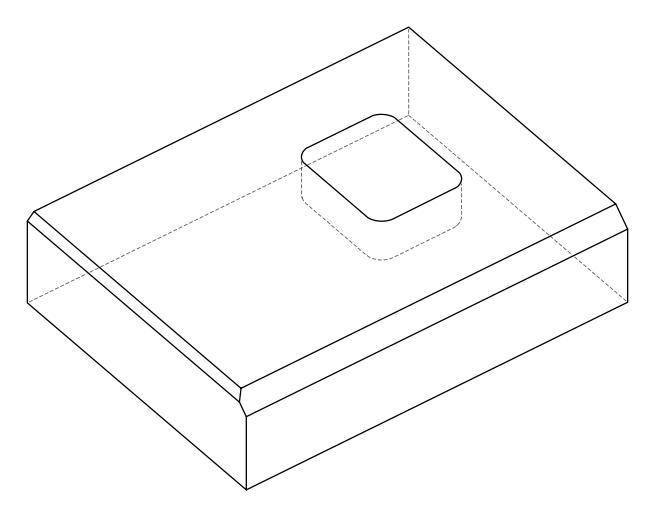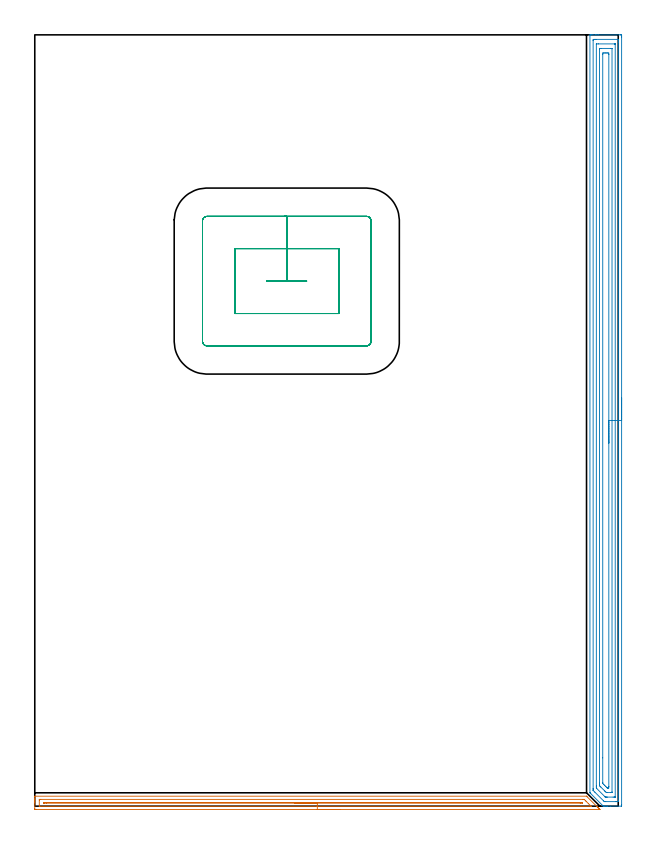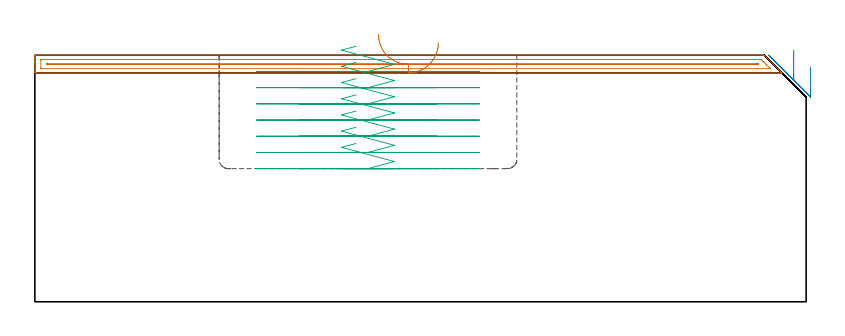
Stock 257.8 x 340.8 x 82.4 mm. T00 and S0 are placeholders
(PLAN: 3 operations, 1 tool changes, 27.5 min)
(1 AREA_MILL | FG_CHAMFER_SURFACE | UGT0205_001 | 6.07 min | 4418 mm3)
(2 AREA_MILL_1 | FG_CHAMFER_SURFACE_1 | UGT0205_001 | 13.89 min | 33266 mm3)
(3 MILL_RECTANGULAR_POCKET | POCKET_RECTANGULAR_STRAIGHT | NXT0201_007 | Follow Part, ap 6.25, ae 75% | 7.57 min | 302389 mm3)
(TOOL UGT0205_001 | Chamfer Mill 20 x 3 x 45 deg. | D20 FL50 Z2)
(TOOL NXT0201_007 | ENDMILL 25mm [R216.25-25050GCK54P 1620] | D25 R3 FL54 Z5)
(OP 1 AREA_MILL)
G17 G21 G94 G90
T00 M6
G54
G17 G0 G90 X134.85 Y-1.5 S1061 M3
G43 Z92.4 H0
Z86.5
G94 G1 X134.812 Z85.628 F250.
X134.698 Z84.764
X134.509 Z83.912
X134.247 Z83.08
X133.913 Z82.274
X133.51 Z81.5
X133.042 Z80.764
X132.51 Z80.072
X131.921 Z79.429
X131.278 Z78.84
X130.586 Z78.308
X129.85 Z77.84
X129.076 Z77.437
X128.27 Z77.103
X127.438 Z76.841
X126.586 Z76.652
X125.722 Z76.538
X124.85 Z76.5
X0.623
X0.287 Y-1.497 Z76.501
X0.01 Y-1.493 Z76.504
X0. Y-1.169 Z76.828
Y1.45 Z79.444
Y1.978 Z79.975
Y2.323 Z80.319
Y2.851 Z80.847
Y3.196 Z81.19
Y4.139 Z82.138
X0.003 Y4.272 Z82.264
X0.01 Y4.398 Z82.389
X0.176 Y4.4 Z82.4
X243.715
X243.794 Y4.396 Z82.39
X243.837 Y4.36 Z82.357
X244.046 Y4.154 Z82.154
X248.498 Y-0.296 Z77.7
X248.63 Y-0.429 Z77.569
X248.796 Y-0.595 Z77.402
X248.934 Y-0.732 Z77.263
X249.077 Y-0.876 Z77.122
X249.223 Y-1.022 Z76.976
X249.371 Y-1.169 Z76.827
X249.524 Y-1.323 Z76.675
X249.686 Y-1.485 Z76.513
X249.692 Y-1.497 Z76.5
X249.693 Y-1.499 Z76.499
X249.639 Y-1.5 Z76.5
X249.524
X124.85
Y-0.086 Z77.914
X2.195
X2.056 Y-0.084 Z77.916
X2.022 Y-0.082 Z77.918
X2.012 Y-0.079 Z77.921
X2.008 Y-0.072 Z77.928
X2.004 Y-0.042 Z77.958
X2.001 Y0.105 Z78.105
Y2.723 Z80.723
X2.005 Y2.857 Z80.857
X2.01 Y2.963 Z80.963
X2.016 Y2.98 Z80.98
X2.03 Y2.981 Z80.981
X2.071 Y2.983 Z80.983
X2.411 Y2.985 Z80.985
X2.626 Y2.986 Z80.986
X242.142
X242.481 Y2.984 Z80.984
X242.651 Y2.981 Z80.981
X242.733 Y2.979 Z80.979
X242.773 Y2.965 Z80.965
X242.821 Y2.924 Z80.924
X243.427 Y2.323 Z80.323
X243.715 Y2.036 Z80.036
X244.608 Y1.142 Z79.142
X245.502 Y0.248 Z78.248
X245.789 Y-0.042 Z77.958
X245.821 Y-0.076 Z77.924
X245.824 Y-0.082 Z77.918
X245.823 Y-0.083 Z77.917
X245.799 Y-0.085 Z77.915
X245.7 Y-0.086 Z77.914
X245.502
X124.85
Y1.328 Z79.328
X5.092
X4.322 Y1.329 Z79.329
X4.198 Y1.331 Z79.331
X4.075 Y1.335 Z79.335
X4.009 Y1.34 Z79.34
X4.006 Y1.386 Z79.386
X4.005 Y1.45 Z79.45
X4.008 Y1.546 Z79.546
X4.01 Y1.564 Z79.564
X4.033 Y1.567 Z79.567
X4.075 Y1.57 Z79.57
X4.198 Y1.571 Z79.571
X241.158
X241.407 Y1.57 Z79.57
X241.573 Y1.568 Z79.568
X241.702 Y1.565 Z79.565
X241.744 Y1.545 Z79.545
X241.844 Y1.45 Z79.45
X241.927 Y1.365 Z79.365
X241.939 Y1.335 Z79.335
X241.033 Y1.329 Z79.329
X124.85 Y1.328 Z79.328
X123.978 Z79.366
X123.114 Z79.48
X122.262 Z79.669
X121.43 Z79.932
X120.624 Z80.265
X119.85 Z80.668
X119.114 Z81.137
X118.422 Z81.668
X117.779 Z82.257
X117.19 Z82.901
X116.658 Z83.593
X116.19 Z84.328
X115.787 Z85.102
X115.453 Z85.908
X115.191 Z86.74
X115.002 Z87.592
X114.888 Z88.457
X114.85 Z89.328
G0 Z92.4
M5
M2
(OP 2 AREA_MILL_1)
G17 G21 G94 G90
T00 M6
G54
G17 G0 G90 X259.3 Y180.4 S1061 M3
G43 Z92.4 H0
Z78.4
G94 G1 Y180.362 Z77.528 F250.
Y180.248 Z76.664
Y180.059 Z75.812
Y179.797 Z74.98
Y179.463 Z74.174
Y179.06 Z73.4
Y178.592 Z72.664
Y178.06 Z71.972
Y177.471 Z71.329
Y176.828 Z70.74
Y176.136 Z70.208
Y175.4 Z69.74
Y174.626 Z69.337
Y173.82 Z69.003
Y172.988 Z68.741
Y172.137 Z68.552
Y171.272 Z68.438
Y170.4 Z68.4
Y0.621
X259.295 Y0.14 Z68.403
X259.292 Y0.01 Z68.406
X259.157 Y0. Z68.54
X254.496 Z73.198
X253.082 Z74.614
X252.739 Z74.956
X252.054 Z75.646
X251.668 Z76.031
X251.231 Y0.002 Z76.461
X251.199 Y0.01 Z76.494
X251.117 Y0.08 Z76.578
X250.982 Y0.218 Z76.717
X245.663 Y5.536 Z82.035
X245.357 Y5.844 Z82.34
X245.304 Y5.906 Z82.39
X245.3 Y5.983 Z82.4
Y340.626
X245.302 Y340.79 Z82.388
X245.458 Y340.798 Z82.235
X245.621 Y340.8 Z82.079
X245.904 Z81.796
X246.589 Z81.105
X247.811 Z79.886
X248.347 Z79.348
X248.957 Z78.738
X258.621 Z69.076
X258.889 Y340.797 Z68.808
X259.292 Y340.79 Z68.405
X259.296 Y340.593 Z68.402
X259.299 Y340.179 Z68.401
X259.3 Y339.761 Z68.4
Y170.4
X257.886 Z69.814
X257.885 Y2.536 Z69.815
X257.884 Y2.408 Z69.816
X257.879 Y2.035 Z69.821
X257.524 Y2.009 Z70.176
X257.132 Y2.004 Z70.568
X256.655 Y2. Z71.045
X252.261 Y2.001 Z75.439
X251.861 Y2.007 Z75.839
X251.728 Y2.01 Z75.972
X251.633 Y2.028 Z76.067
X251.557 Y2.102 Z76.143
X251.243 Y2.408 Z76.457
X247.468 Y6.182 Z80.232
X246.779 Y6.876 Z80.921
X246.732 Y6.929 Z80.968
X246.721 Y6.974 Z80.979
X246.719 Y7.068 Z80.981
X246.716 Y7.26 Z80.984
X246.714 Y7.643 Z80.986
Y7.77
X246.715 Y338.264 Z80.985
X246.716 Y338.392 Z80.984
X246.721 Y338.766 Z80.979
X247.076 Y338.791 Z80.624
X247.468 Y338.796 Z80.232
X247.946 Y338.8 Z79.755
X257.61 Z70.09
X257.807 Y338.797 Z69.893
X257.839 Y338.795 Z69.861
X257.869 Y338.791 Z69.831
X257.879 Y338.752 Z69.821
X257.884 Y338.521 Z69.816
X257.885 Y338.392 Z69.815
X257.886 Y337.625 Z69.814
Y170.4
X256.472 Z71.228
X256.471 Y4.195 Z71.229
X256.469 Y4.085 Z71.231
X256.467 Y4.03 Z71.233
X256.465 Y4.011 Z71.235
X256.44 Y4.006 Z71.26
X256.253 Y4.003 Z71.447
X255.567 Y4. Z72.133
X252.931 Z74.769
X252.739 Y4.001 Z74.961
X252.547 Y4.003 Z75.153
X252.163 Y4.01 Z75.537
X252.091 Y4.02 Z75.609
X252.065 Y4.042 Z75.635
X252.011 Y4.092 Z75.689
X251.904 Y4.195 Z75.796
X251.861 Y4.238 Z75.839
X248.33 Y7.77 Z79.37
X248.136 Y7.984 Z79.564
X248.13 Y8.663 Z79.57
X248.129 Y8.884 Z79.571
Y336.605
X248.131 Y336.715 Z79.569
X248.133 Y336.77 Z79.567
X248.135 Y336.789 Z79.565
X248.16 Y336.794 Z79.54
X248.347 Y336.797 Z79.353
X249.033 Y336.8 Z78.667
X256.062 Z71.638
X256.253 Y336.797 Z71.447
X256.445 Y336.792 Z71.255
X256.465 Y336.79 Z71.235
X256.467 Y336.776 Z71.233
X256.47 Y336.738 Z71.23
X256.471 Y336.679 Z71.229
X256.472 Y336.605 Z71.228
Y170.4
X255.057 Z72.643
Y6.306
X255.055 Y6.116 Z72.645
X255.053 Y6.047 Z72.647
X255.051 Y6.015 Z72.649
X255.034 Y6.01 Z72.666
X254.927 Y6.007 Z72.773
X254.496 Y6. Z73.204
X254.479 Z73.221
X252.739 Z74.961
X252.722 Z74.978
X252.615 Y6.006 Z75.085
X252.563 Y6.01 Z75.137
X252.394 Y6.167 Z75.306
X252.044 Y6.508 Z75.656
X251.861 Y6.689 Z75.839
X250.104 Y8.446 Z77.596
X249.888 Y8.663 Z77.812
X249.664 Y8.897 Z78.037
X249.55 Y9.025 Z78.15
X249.547 Y9.092 Z78.153
X249.544 Y9.232 Z78.156
X249.543 Y9.557 Z78.157
Y10.127
Y334.494
X249.545 Y334.685 Z78.155
X249.547 Y334.753 Z78.153
X249.549 Y334.785 Z78.151
X249.566 Y334.79 Z78.134
X249.673 Y334.793 Z78.027
X250.104 Y334.8 Z77.596
X250.121 Z77.579
X254.514 Z73.186
X254.927 Y334.796 Z72.773
X255.03 Y334.792 Z72.67
X255.05 Y334.79 Z72.65
X255.052 Y334.776 Z72.648
X255.055 Y334.739 Z72.645
X255.056 Y334.659 Z72.644
X255.057 Y170.4 Z72.643
X253.643 Z74.057
X253.642 Y8.663 Z74.058
Y8.639
X253.618 Y8.01 Z74.082
X253.388 Y8.004 Z74.312
X253.066 Y8.008 Z74.634
X253.026 Y8.01 Z74.674
X252.979 Y8.031 Z74.721
X252.873 Y8.131 Z74.827
X252.739 Y8.261 Z74.961
X252.335 Y8.663 Z75.365
X251.861 Y9.138 Z75.839
X251.444 Y9.557 Z76.256
X250.982 Y10.028 Z76.718
X250.959 Y10.45 Z76.741
X250.958 Y10.475 Z76.742
X250.957 Y21.341 Z76.743
X250.958 Y332.137 Z76.742
Y332.161
X250.982 Y332.79 Z76.718
X251.212 Y332.796 Z76.488
X251.861 Y332.799 Z75.839
X252.087 Y332.8 Z75.613
X252.739 Y332.799 Z74.961
X252.967 Z74.733
X253.618 Y332.79 Z74.082
X253.642 Y332.137 Z74.058
X253.643 Y332.112 Z74.057
Y170.4
Y169.528 Z74.095
Y168.664 Z74.209
Y167.812 Z74.398
Y166.98 Z74.66
Y166.174 Z74.994
Y165.4 Z75.397
Y164.664 Z75.865
Y163.972 Z76.396
Y163.329 Z76.986
Y162.74 Z77.629
Y162.209 Z78.321
Y161.74 Z79.057
Y161.337 Z79.831
Y161.003 Z80.637
Y160.741 Z81.469
Y160.552 Z82.32
Y160.438 Z83.185
Y160.4 Z84.057
G0 Z92.4
M5
M2
(OP 3 MILL_RECTANGULAR_POCKET)
G17 G21 G94 G90
T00 M6
G54
G17 G0 G90 X107.352 Y232.1 S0 M3
G43 Z92.4 H1
Z85.4
G94 G1 X102.6 Z84.126 F250.
Y231.9 Z84.073
X120.1 Z79.384
Y232.1 Z79.33
X111.35 Z76.986
X102.6 F500.
Y231.9
X120.1
Y232.1
X111.35
Y246.35
X88.35
Y217.65
X134.35
Y246.35
X111.35
Y260.6
X76.1
G3 X74.1 Y258.6 R2.
G1 Y205.4
G3 X76.1 Y203.4 R2.
G1 X146.6
G3 X148.6 Y205.4 R2.
G1 Y258.6
G3 X146.6 Y260.6 R2.
G1 X111.35
X110.35
G0 X107.352 Y232.1 Z79.986
G1 X102.6 Z78.712 F250.
Y231.9 Z78.659
X120.1 Z73.97
Y232.1 Z73.916
X111.35 Z71.571
X102.6 F500.
Y231.9
X120.1
Y232.1
X111.35
Y246.35
X88.35
Y217.65
X134.35
Y246.35
X111.35
Y260.6
X76.1
G3 X74.1 Y258.6 R2.
G1 Y205.4
G3 X76.1 Y203.4 R2.
G1 X146.6
G3 X148.6 Y205.4 R2.
G1 Y258.6
G3 X146.6 Y260.6 R2.
G1 X111.35
X110.35
G0 X107.352 Y232.1 Z74.571
G1 X102.6 Z73.298 F250.
Y231.9 Z73.244
X120.1 Z68.555
Y232.1 Z68.502
X111.35 Z66.157
X102.6 F500.
Y231.9
X120.1
Y232.1
X111.35
Y246.35
X88.35
Y217.65
X134.35
Y246.35
X111.35
Y260.6
X76.1
G3 X74.1 Y258.6 R2.
G1 Y205.4
G3 X76.1 Y203.4 R2.
G1 X146.6
G3 X148.6 Y205.4 R2.
G1 Y258.6
G3 X146.6 Y260.6 R2.
G1 X111.35
X110.35
G0 X107.352 Y232.1 Z69.157
G1 X102.6 Z67.884 F250.
Y231.9 Z67.83
X120.1 Z63.141
Y232.1 Z63.087
X111.35 Z60.743
X102.6 F500.
Y231.9
X120.1
Y232.1
X111.35
Y246.35
X88.35
Y217.65
X134.35
Y246.35
X111.35
Y260.6
X76.1
G3 X74.1 Y258.6 R2.
G1 Y205.4
G3 X76.1 Y203.4 R2.
G1 X146.6
G3 X148.6 Y205.4 R2.
G1 Y258.6
G3 X146.6 Y260.6 R2.
G1 X111.35
X110.35
G0 X107.352 Y232.1 Z63.743
G1 X102.6 Z62.469 F250.
Y231.9 Z62.416
X120.1 Z57.727
Y232.1 Z57.673
X111.35 Z55.329
X102.6 F500.
Y231.9
X120.1
Y232.1
X111.35
Y246.35
X88.35
Y217.65
X134.35
Y246.35
X111.35
Y260.6
X76.1
G3 X74.1 Y258.6 R2.
G1 Y205.4
G3 X76.1 Y203.4 R2.
G1 X146.6
G3 X148.6 Y205.4 R2.
G1 Y258.6
G3 X146.6 Y260.6 R2.
G1 X111.35
X110.35
G0 X107.352 Y232.1 Z58.329
G1 X102.6 Z57.055 F250.
Y231.9 Z57.002
X120.1 Z52.312
Y232.1 Z52.259
X111.35 Z49.914
X102.6 F500.
Y231.9
X120.1
Y232.1
X111.35
Y246.35
X88.35
Y217.65
X134.35
Y246.35
X111.35
Y260.6
X76.1
G3 X74.1 Y258.6 R2.
G1 Y205.4
G3 X76.1 Y203.4 R2.
G1 X146.6
G3 X148.6 Y205.4 R2.
G1 Y258.6
G3 X146.6 Y260.6 R2.
G1 X111.35
X110.35
G0 X107.352 Y232.1 Z52.914
G1 X102.6 Z51.641 F250.
Y231.9 Z51.587
X120.1 Z46.898
Y232.1 Z46.845
X111.35 Z44.5
X102.6 F500.
Y231.9
X120.1
Y232.1
X111.35
Y246.35
X88.35
Y217.65
X134.35
Y246.35
X111.35
Y260.6
X76.1
G3 X74.1 Y258.6 R2.
G1 Y205.4
G3 X76.1 Y203.4 R2.
G1 X146.6
G3 X148.6 Y205.4 R2.
G1 Y258.6
G3 X146.6 Y260.6 R2.
G1 X111.35
X110.35
G0 Z92.4
M5
M2
